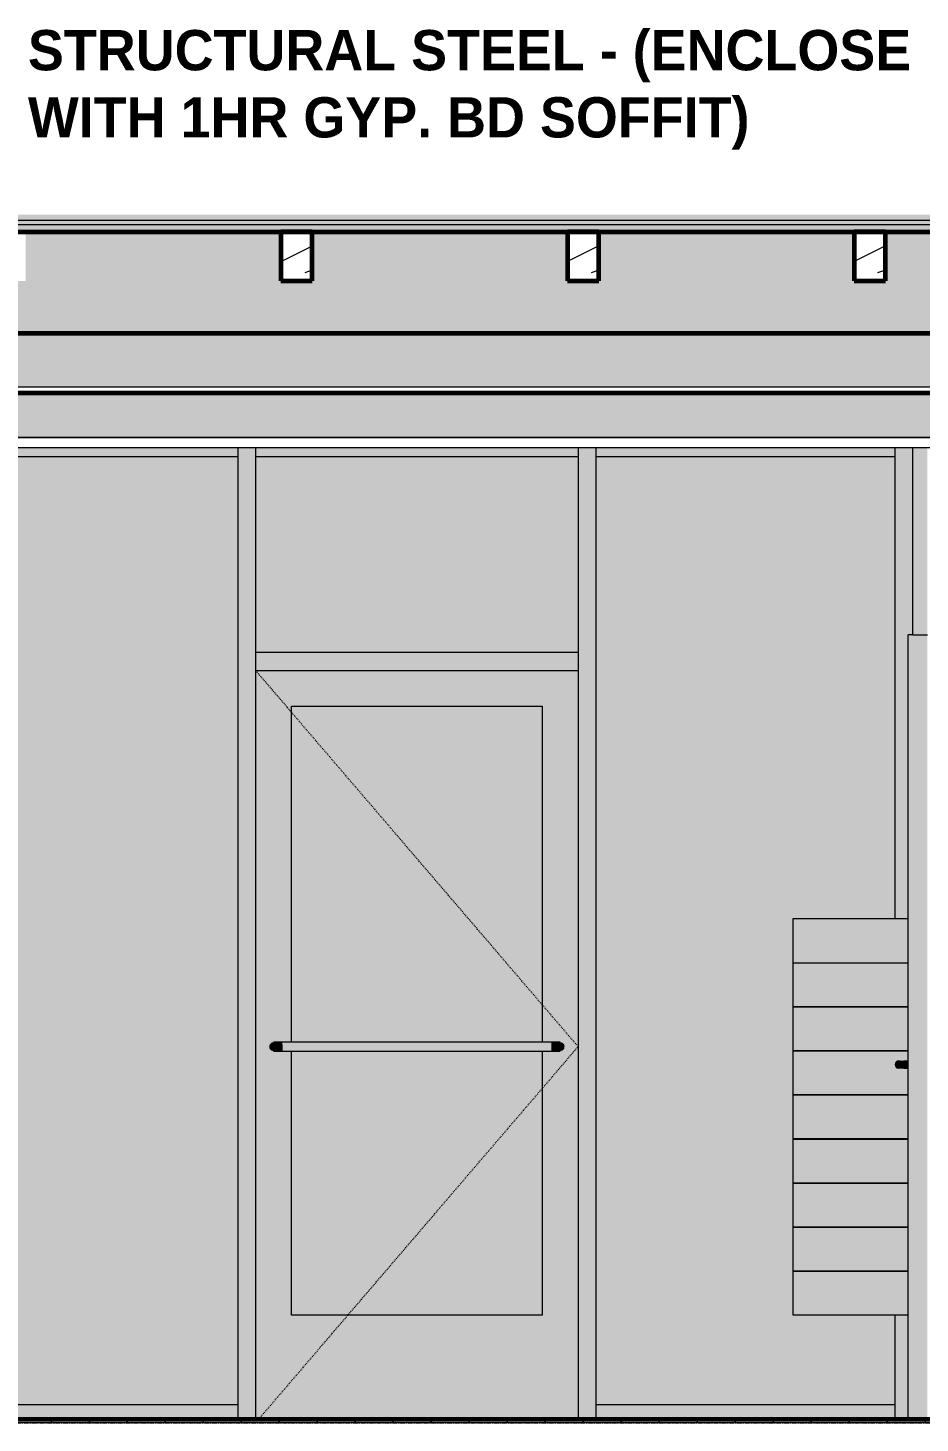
# Model space of a CAD drawing. Header units: inches. Extents: x -3510 to 2128, y -38 to 218.
# Drawn here: x -138.2 to -38.6, y 0 to 155.8 of the extents above; entities that cross this region are included whole.
import ezdxf

# ---------------------------------------------------------------- set-up
doc = ezdxf.new("R2010")
doc.units = ezdxf.units.IN
doc.header["$MEASUREMENT"] = 0
doc.linetypes.add('Dash 1_16_', pattern=[0.125, 0.0625, -0.0625])
doc.linetypes.add('Grid Line 1_2_', pattern=[0.875, 0.5, -0.125, 0.125, -0.125])
for name, color, linetype, lineweight in [('0-2', 7, 'Continuous', 18), ('0-4', 10, 'Continuous', 5), ('A-CLNG', 13, 'Continuous', 18), ('A-CLNG-3', 7, 'Continuous', 18), ('A-CLNG-5', 13, 'Continuous', 60), ('A-CLNG-PATT-2', 13, 'Continuous', 9), ('A-DOOR', 31, 'Continuous', 18), ('A-DOOR-1', 254, 'Continuous', 18), ('A-DOOR-4', 50, 'Continuous', 9), ('A-DOOR-6', 31, 'Dash 1_16_', 9), ('A-DOOR-7', 31, 'Continuous', 9), ('A-DOOR-FRAM', 31, 'Continuous', 9), ('A-DOOR-FRAM-4', 31, 'Continuous', 18), ('A-DOOR-GLAZ-1', 31, 'Continuous', 18), ('A-FLOR-1', 31, 'Continuous', 5), ('A-FLOR-2', 8, 'Continuous', 5), ('A-FLOR-3', 7, 'Continuous', 18), ('A-FLOR-4', 250, 'Continuous', 60), ('A-FLOR-LEVL-1', 51, 'Grid Line 1_2_', 9), ('A-FLOR-MCUT-1', 7, 'Continuous', 18), ('A-FLOR-PATT-2', 253, 'Continuous', 9), ('A-FLOR-PATT-3', 50, 'Continuous', 9), ('A-GENM', 5, 'Continuous', 9), ('A-GLAZ-CURT', 52, 'Continuous', 9), ('A-GLAZ-CWMG', 51, 'Continuous', 9), ('G-ANNO-TEXT', 231, 'Continuous', 9), ('I-WALL-2', 7, 'Continuous', 18), ('I-WALL-5', 8, 'Continuous', 5), ('S-BEAM', 12, 'Continuous', 9), ('S-BEAM-1', 250, 'Continuous', 60)]:
    doc.layers.add(name, color=color, linetype=linetype, lineweight=lineweight)
doc.styles.add('Century Gothic_B', font='GOTHICB.TTF', dxfattribs={"height": 4.5})
pattern_1 = [(0, (11124.459, 0), (7.68, 1.92), [0.634, -5.126, 0.634, -5.126, -30.72]), (0, (11124.459, 0), (7.68, 1.92), [-11.52, 0.634, -10.886, 0.634, -5.126, -13.44]), (0, (11124.459, 0), (7.68, 1.92), [-28.8, 0.634, -3.206, 0.634, -8.966]), (120, (11127.339, 0.96), (-5.502769, 5.691075), [0.634, -5.126, 0.634, -5.126, -30.72]), (120, (11127.339, 0.96), (-5.502769, 5.691075), [-11.52, 0.634, -10.886, 0.634, -5.126, -13.44]), (120, (11127.339, 0.96), (-5.502769, 5.691075), [-28.8, 0.634, -3.206, 0.634, -8.966]), (240, (11128.299, 4.8), (-2.177231, -7.611075), [0.634, -5.126, 0.634, -5.126, -30.72]), (240, (11128.299, 4.8), (-2.177231, -7.611075), [-11.52, 0.634, -10.886, 0.634, -5.126, -13.44]), (240, (11128.299, 4.8), (-2.177231, -7.611075), [-28.8, 0.634, -3.206, 0.634, -8.966])]
pattern_2 = [(216.87, (11127.658, 7.997), (23.9897714, 15.993643), [3.998, -35.986]), (206.565, (11132.456, 5.598), (-7.99708, -7.99662), [8.941, -8.941]), (198.435, (11132.456, 1.599), (-15.993845, -7.997098), [5.058, -20.23])]

# ---------------------------------------------------------------- blocks, each defined once
blk = doc.blocks.new('CTR - 1st Phase - Shell_rvt-3-INTERIOR ELEVATION - CORRIDOR _103_N_ AND LOBBY _106_ - NORTH WALL')
at = {"layer": 'A-FLOR-1'}
h = blk.add_hatch(color=256, dxfattribs=at)
h.paths.add_polyline_path([(11130.44, 110), (11534.65, 110), (11534.65, 115), (11130.44, 115)], flags=0)
h.paths.add_polyline_path([(11460.71, 121.63), (11534.65, 121.63), (11534.65, 133), (11523.5, 133), (11523.5, 127.5), (11520, 127.5), (11520, 133), (11491.5, 133), (11491.5, 127.5), (11488, 127.5), (11488, 133), (11459.5, 133), (11459.5, 127.5), (11456, 127.5), (11456, 133), (11427.5, 133), (11427.5, 127.5), (11424, 127.5), (11424, 133), (11395.5, 133), (11395.5, 127.5), (11392, 127.5), (11392, 133), (11363.5, 133), (11363.5, 127.5), (11360, 127.5), (11360, 133), (11331.5, 133), (11331.5, 127.5), (11328, 127.5), (11328, 133), (11299.5, 133), (11299.5, 127.5), (11296, 127.5), (11296, 133), (11267.5, 133), (11267.5, 127.5), (11264, 127.5), (11264, 133), (11235.5, 133), (11235.5, 127.5), (11232, 127.5), (11232, 133), (11203.5, 133), (11203.5, 127.5), (11200, 127.5), (11200, 133), (11171.5, 133), (11171.5, 127.5), (11168, 127.5), (11168, 133), (11139.5, 133), (11139.5, 127.5), (11136, 127.5), (11136, 133), (11130.44, 133), (11130.44, 121.63), (11458.4, 121.63)], flags=0)
at = {"layer": 'A-FLOR-2'}
blk.add_hatch(color=256, dxfattribs=at).paths.add_polyline_path([(11516.16, 133.75), (11534.65, 133.75), (11534.65, 134.25), (10351.58, 134.25), (10351.58, 133.75), (11506.92, 133.75)], flags=0)
at = {"layer": 'A-FLOR-PATT-2'}
h = blk.add_hatch(dxfattribs=at)
h.set_pattern_fill('FP_15', color=256, style=0, pattern_type=2)
h.set_pattern_definition(pattern_1)
h.paths.add_polyline_path([(11516.16, 134.25), (11534.65, 134.25), (11534.65, 134.91), (10351.58, 134.91), (10351.58, 134.25), (11506.92, 134.25)], flags=0)
h = blk.add_hatch(dxfattribs=at)
h.set_pattern_fill('FP_15', color=256, style=0, pattern_type=2)
h.set_pattern_definition(pattern_1)
h.paths.add_polyline_path([(11270.08, -0.04), (11534.65, -0.04), (11534.65, 0), (10351.58, 0), (10351.58, -0.04), (11268.92, -0.04)], flags=0)
at = {"layer": 'A-FLOR-PATT-3'}
h = blk.add_hatch(dxfattribs=at)
h.set_pattern_fill('FP_17', color=256, style=0, pattern_type=2)
h.set_pattern_definition([(0, (11124.459, 0), (0, 2.399), []), (315, (11124.459, 0), (2.3985062, 0), [3.393, -3.393]), (45, (11124.459, 0), (2.3985062, 0), [3.393, -3.393])])
h.paths.add_polyline_path([(10351.58, 133), (11534.65, 133), (11534.65, 133.75), (10351.58, 133.75)], flags=0)
h = blk.add_hatch(dxfattribs=at)
h.set_pattern_fill('FP_16', color=256, style=0, pattern_type=2)
h.set_pattern_definition([(135, (11124.459, 0), (-2.12132, -2.12132), [])])
h.paths.add_polyline_path([(11248.12, 0), (11534.65, 0), (11534.65, 0.37), (10351.58, 0.37), (10351.58, 0), (11245.81, 0)], flags=0)
at = {"layer": 'A-CLNG-3'}
for p, q in [((11130.44, 110), (11534.65, 110)), ((11534.65, 108.87), (11130.44, 108.87))]:
    blk.add_line(p, q, dxfattribs=at)
at = {"layer": 'A-FLOR-3'}
blk.add_line((11534.65, 110), (11130.44, 110), dxfattribs=at)
at = {"layer": 'A-FLOR-4'}
for p, q in [((10351.58, 133), (11534.65, 133)), ((11534.65, 0.37), (10351.58, 0.37))]:
    blk.add_line(p, q, dxfattribs=at)
at = {"layer": 'A-FLOR-MCUT-1'}
for p, q in [((11534.65, 134.25), (10351.58, 134.25)), ((11534.65, 133.75), (10351.58, 133.75)), ((11534.65, 0), (10351.58, 0))]:
    blk.add_line(p, q, dxfattribs=at)
blk = doc.blocks.new('HOLLOW METAL - STAIR DOOR 3-0 x 7-0-2638728-INTERIOR ELEVATION - CORRIDOR _103_N_ AND LOBBY _106_ - NORTH WALL')
at = {"layer": 'A-DOOR-1'}
for points in [[(11428.98, 39.61), (11429.08, 39.62), (11429.17, 39.66), (11429.26, 39.72), (11429.32, 39.8), (11429.36, 39.9), (11429.37, 40.02), (11429.35, 40.13), (11429.32, 40.2), (11429.26, 40.28), (11429.11, 40.37), (11429.05, 40.38), (11428.91, 40.38), (11428.88, 40.38), (11428.78, 40.34), (11428.68, 40.25), (11428.64, 40.2), (11428.59, 40.02), (11428.58, 40), (11428.6, 39.9), (11428.68, 39.75), (11428.76, 39.67), (11428.78, 39.66), (11428.88, 39.62)], [(11429.42, 40), (11429.57, 40), (11429.57, 40.39), (11429.32, 40.37), (11429.22, 40.37), (11429.11, 40.37), (11429.17, 40.34), (11429.26, 40.28), (11429.35, 40.13), (11429.35, 40.15), (11429.37, 40), (11429.4, 40)], [(11429.57, 40), (11430.06, 40), (11430.06, 40.39), (11429.57, 40.37), (11429.57, 40.02)], [(11430.06, 39.61), (11430.06, 40), (11429.57, 40), (11429.57, 39.61)]]:
    blk.add_hatch(color=256, dxfattribs=at).paths.add_polyline_path(points, flags=0)
h = blk.add_hatch(color=256, dxfattribs=at)
h.paths.add_polyline_path([(11429.35, 39.8), (11429.35, 39.8), (11429.35, 39.83)], flags=0)
h.paths.add_polyline_path([(11429.57, 39.61), (11429.57, 40), (11429.37, 40), (11429.34, 39.85), (11429.32, 39.8), (11429.26, 39.72), (11429.11, 39.63), (11429.12, 39.62), (11429.55, 39.61)], flags=0)
at = {"layer": 'A-DOOR-4'}
for p, q in [((11430.06, 40.39), (11429.57, 40.39)), ((11429.57, 39.61), (11430.06, 39.61))]:
    blk.add_line(p, q, dxfattribs=at)
at = {"layer": 'A-DOOR-4', "flags": 128}
for points in [[(11429.02, 40.39), (11429.02, 40.39), (11429.03, 40.39), (11429.04, 40.39), (11429.06, 40.39), (11429.07, 40.39), (11429.08, 40.39), (11429.09, 40.39), (11429.11, 40.39), (11429.12, 40.39), (11429.14, 40.39), (11429.16, 40.39), (11429.17, 40.39), (11429.19, 40.39), (11429.21, 40.39), (11429.23, 40.39), (11429.25, 40.39), (11429.27, 40.39), (11429.29, 40.39), (11429.31, 40.39), (11429.33, 40.39), (11429.35, 40.39), (11429.38, 40.39), (11429.4, 40.39), (11429.42, 40.39), (11429.44, 40.39), (11429.47, 40.39), (11429.49, 40.39), (11429.51, 40.39), (11429.54, 40.39), (11429.56, 40.39), (11429.57, 40.39)], [(11429.57, 39.61), (11429.54, 39.61), (11429.52, 39.61), (11429.5, 39.61), (11429.47, 39.61), (11429.45, 39.61), (11429.43, 39.61), (11429.41, 39.61), (11429.38, 39.61), (11429.36, 39.61), (11429.34, 39.61), (11429.32, 39.61), (11429.3, 39.61), (11429.27, 39.61), (11429.25, 39.61), (11429.23, 39.61), (11429.22, 39.61), (11429.2, 39.61), (11429.18, 39.61), (11429.16, 39.61), (11429.14, 39.61), (11429.13, 39.61), (11429.11, 39.61), (11429.1, 39.61), (11429.08, 39.61), (11429.07, 39.61), (11429.06, 39.61), (11429.05, 39.61), (11429.04, 39.61), (11429.03, 39.61), (11429.02, 39.61)]]:
    blk.add_lwpolyline(points, dxfattribs=at)
at = {"layer": 'A-DOOR-4'}
for start, end in [(0, 180), (180, 360)]:
    blk.add_arc((11428.98, 40), 0.394, start, end, dxfattribs=at)
blk = doc.blocks.new('CTR - 1st Phase -Stairs _ Elevators_rvt-3-INTERIOR ELEVATION - CORRIDOR _103_N_ AND LOBBY _106_ - NORTH WALL')
at = {"layer": 'I-WALL-5'}
for points in [[(11430.56, 88), (11432.19, 88), (11432.19, 108.87), (11430.56, 108.87), (11430.56, 96)], [(11432.19, 0.38), (11432.19, 88), (11430.06, 88), (11430.06, 0.38)]]:
    blk.add_hatch(color=256, dxfattribs=at).paths.add_polyline_path(points, flags=0)
at = {"layer": 'I-WALL-2'}
for p, q in [((11430.56, 88), (11430.56, 108.87)), ((11430.06, 0.38), (11430.06, 88)), ((11430.56, 88), (11430.06, 88)), ((11430.56, 88), (11432.19, 88))]:
    blk.add_line(p, q, dxfattribs=at)
at = {"layer": '0-2'}
blk.add_blockref('HOLLOW METAL - STAIR DOOR 3-0 x 7-0-2638728-INTERIOR ELEVATION - CORRIDOR _103_N_ AND LOBBY _106_ - NORTH WALL', (0, 0), dxfattribs=at)
blk = doc.blocks.new('LVL-Laminated Veneer Lumber - 4X6 S_ PINE - NO_ 1-1619286-INTERIOR ELEVATION - CORRIDOR _103_N_ AND LOBBY _106_ - NORTH WALL')
at = {"layer": 'S-BEAM'}
h = blk.add_hatch(dxfattribs=at)
h.set_pattern_fill('FP_23', color=256, style=0, pattern_type=2)
h.set_pattern_definition(pattern_2)
h.paths.add_polyline_path([(11427.5, 127.5), (11427.5, 133), (11424, 133), (11424, 127.5)], flags=0)
at = {"layer": 'S-BEAM-1'}
for p, q in [((11427.5, 133), (11424, 133)), ((11424, 133), (11424, 127.5)), ((11427.5, 127.5), (11427.5, 133)), ((11424, 127.5), (11427.5, 127.5))]:
    blk.add_line(p, q, dxfattribs=at)
blk = doc.blocks.new('LVL-Laminated Veneer Lumber - 4X6 S_ PINE - NO_ 1-V41-INTERIOR ELEVATION - CORRIDOR _103_N_ AND LOBBY _106_ - NORTH WALL')
at = {"layer": 'S-BEAM'}
h = blk.add_hatch(dxfattribs=at)
h.set_pattern_fill('FP_23', color=256, style=0, pattern_type=2)
h.set_pattern_definition(pattern_2)
h.paths.add_polyline_path([(11395.5, 127.5), (11395.5, 133), (11392, 133), (11392, 127.5)], flags=0)
at = {"layer": 'S-BEAM-1'}
for p, q in [((11395.5, 133), (11392, 133)), ((11392, 133), (11392, 127.5)), ((11395.5, 127.5), (11395.5, 133)), ((11392, 127.5), (11395.5, 127.5))]:
    blk.add_line(p, q, dxfattribs=at)
blk = doc.blocks.new('LVL-Laminated Veneer Lumber - 4X6 S_ PINE - NO_ 1-V42-INTERIOR ELEVATION - CORRIDOR _103_N_ AND LOBBY _106_ - NORTH WALL')
at = {"layer": 'S-BEAM'}
h = blk.add_hatch(dxfattribs=at)
h.set_pattern_fill('FP_23', color=256, style=0, pattern_type=2)
h.set_pattern_definition(pattern_2)
h.paths.add_polyline_path([(11363.5, 127.5), (11363.5, 133), (11360, 133), (11360, 127.5)], flags=0)
at = {"layer": 'S-BEAM-1'}
for p, q in [((11363.5, 133), (11360, 133)), ((11360, 133), (11360, 127.5)), ((11363.5, 127.5), (11363.5, 133)), ((11360, 127.5), (11363.5, 127.5))]:
    blk.add_line(p, q, dxfattribs=at)
blk = doc.blocks.new('CTR - 1st Phase - Structure_rvt-3-INTERIOR ELEVATION - CORRIDOR _103_N_ AND LOBBY _106_ - NORTH WALL')
at = {"layer": '0-2'}
for name in ['LVL-Laminated Veneer Lumber - 4X6 S_ PINE - NO_ 1-V42-INTERIOR ELEVATION - CORRIDOR _103_N_ AND LOBBY _106_ - NORTH WALL', 'LVL-Laminated Veneer Lumber - 4X6 S_ PINE - NO_ 1-V41-INTERIOR ELEVATION - CORRIDOR _103_N_ AND LOBBY _106_ - NORTH WALL', 'LVL-Laminated Veneer Lumber - 4X6 S_ PINE - NO_ 1-1619286-INTERIOR ELEVATION - CORRIDOR _103_N_ AND LOBBY _106_ - NORTH WALL']:
    blk.add_blockref(name, (0, 0), dxfattribs=at)
blk = doc.blocks.new('Family1 - MailBox-2142329-INTERIOR ELEVATION - CORRIDOR _103_N_ AND LOBBY _106_ - NORTH WALL')
at = {"layer": 'A-GENM'}
blk.add_hatch(color=256, dxfattribs=at).paths.add_polyline_path([(11423.74, 12), (11430.06, 12), (11430.06, 16.92), (11417.21, 16.92), (11417.21, 12)], flags=0)
for p, q in [((11417.21, 16.92), (11430.06, 16.92)), ((11417.21, 12), (11417.21, 16.92)), ((11430.06, 12), (11417.21, 12))]:
    blk.add_line(p, q, dxfattribs=at)
blk = doc.blocks.new('Family1 - MailBox-V38-INTERIOR ELEVATION - CORRIDOR _103_N_ AND LOBBY _106_ - NORTH WALL')
at = {"layer": 'A-GENM'}
blk.add_hatch(color=256, dxfattribs=at).paths.add_polyline_path([(11430.06, 51.37), (11430.06, 56.29), (11417.21, 56.29), (11417.21, 51.37), (11428.56, 51.37)], flags=0)
for p, q in [((11417.21, 56.29), (11430.06, 56.29)), ((11417.21, 51.37), (11417.21, 56.29))]:
    blk.add_line(p, q, dxfattribs=at)
blk = doc.blocks.new('Rectangular Mullion - 2_ x 4_ - EXTERIOR-2336776-INTERIOR ELEVATION - CORRIDOR _103_N_ AND LOBBY _106_ - NORTH WALL')
at = {"layer": 'A-GLAZ-CWMG'}
blk.add_hatch(color=256, dxfattribs=at).paths.add_polyline_path([(11428.56, 107.88), (11428.56, 108.87), (11395.19, 108.87), (11395.19, 107.88), (11423.74, 107.88)], flags=0)
for p, q in [((11395.19, 107.88), (11395.19, 108.87)), ((11395.19, 107.88), (11428.56, 107.88)), ((11428.56, 108.87), (11428.56, 107.88))]:
    blk.add_line(p, q, dxfattribs=at)
blk = doc.blocks.new('Rectangular Mullion - 2_ x 4_ - EXTERIOR-2336969-INTERIOR ELEVATION - CORRIDOR _103_N_ AND LOBBY _106_ - NORTH WALL')
at = {"layer": 'A-GLAZ-CWMG'}
h = blk.add_hatch(color=256, dxfattribs=at)
h.paths.add_polyline_path([(11430.06, 0.38), (11430.06, 12), (11428.56, 12), (11428.56, 0.38)], flags=0)
h.paths.add_polyline_path([(11428.56, 56.29), (11430.06, 56.29), (11430.06, 85), (11428.56, 85), (11428.56, 67.43)], flags=0)
for p, q in [((11428.56, 85), (11428.56, 56.29)), ((11428.56, 12), (11428.56, 0.38))]:
    blk.add_line(p, q, dxfattribs=at)
blk = doc.blocks.new('System Panel - Glazed-2336971-INTERIOR ELEVATION - CORRIDOR _103_N_ AND LOBBY _106_ - NORTH WALL')
at = {"layer": 'A-GLAZ-CURT'}
blk.add_hatch(color=256, dxfattribs=at).paths.add_polyline_path([(11417.21, 2), (11428.56, 2), (11428.56, 12), (11417.21, 12), (11417.21, 56.29), (11428.56, 56.29), (11428.56, 107.88), (11395.19, 107.88), (11395.19, 2)], flags=0)
blk = doc.blocks.new('Rectangular Mullion - 2_ x 4_ - EXTERIOR-2336677-INTERIOR ELEVATION - CORRIDOR _103_N_ AND LOBBY _106_ - NORTH WALL')
at = {"layer": 'A-GLAZ-CWMG'}
blk.add_hatch(color=256, dxfattribs=at).paths.add_polyline_path([(11357.19, 107.88), (11393.19, 107.88), (11393.19, 108.87), (11357.19, 108.87)], flags=0)
for p, q in [((11357.19, 107.88), (11357.19, 108.87)), ((11357.19, 107.88), (11393.19, 107.88)), ((11393.19, 108.87), (11393.19, 107.88))]:
    blk.add_line(p, q, dxfattribs=at)
blk = doc.blocks.new('Rectangular Mullion - 2_ x 4_ - EXTERIOR-2336777-INTERIOR ELEVATION - CORRIDOR _103_N_ AND LOBBY _106_ - NORTH WALL')
at = {"layer": 'A-GLAZ-CWMG'}
blk.add_hatch(color=256, dxfattribs=at).paths.add_polyline_path([(11428.56, 0.38), (11428.56, 2), (11395.19, 2), (11395.19, 0.38), (11423.74, 0.38)], flags=0)
for p, q in [((11395.19, 0.38), (11395.19, 2)), ((11428.56, 2), (11395.19, 2)), ((11428.56, 2), (11428.56, 0.38))]:
    blk.add_line(p, q, dxfattribs=at)
blk = doc.blocks.new('Rectangular Mullion - 2_ x 4_ - EXTERIOR-2336964-INTERIOR ELEVATION - CORRIDOR _103_N_ AND LOBBY _106_ - NORTH WALL')
at = {"layer": 'A-GLAZ-CWMG'}
blk.add_hatch(color=256, dxfattribs=at).paths.add_polyline_path([(11395.19, 0.38), (11395.19, 85), (11393.19, 85), (11393.19, 0.38)], flags=0)
for p, q in [((11393.19, 85), (11393.19, 0.38)), ((11395.19, 0.38), (11395.19, 85))]:
    blk.add_line(p, q, dxfattribs=at)
blk = doc.blocks.new('STOREFRONT DOOR - ALUM_ STILE W_ GLASS INSET-2336972-INTERIOR ELEVATION - CORRIDOR _103_N_ AND LOBBY _106_ - NORTH WALL')
at = {"layer": 'A-DOOR'}
for points in [[(11359.04, 42), (11360.19, 42), (11360.18, 42.5), (11360.12, 42.48), (11359, 42.46), (11358.94, 42.43), (11358.8, 42.3), (11358.73, 42.19), (11358.7, 42.13), (11358.7, 42), (11359.03, 42)], [(11360.19, 42), (11390.19, 42), (11390.19, 42.5), (11360.19, 42.48), (11360.19, 42.13)], [(11391.6, 42), (11391.69, 42), (11391.65, 42.19), (11391.59, 42.29), (11391.49, 42.4), (11391.39, 42.45), (11391.26, 42.49), (11391.12, 42.49), (11391.02, 42.49), (11390.48, 42.49), (11390.19, 42.48), (11390.19, 42), (11391.54, 42)], [(11360.19, 41.5), (11360.19, 42), (11358.69, 42), (11358.73, 41.81), (11358.77, 41.73), (11358.86, 41.62), (11358.99, 41.54), (11359.14, 41.51), (11359.26, 41.51), (11359.37, 41.5), (11360.12, 41.52)], [(11368.28, 41.5), (11390.19, 41.52), (11390.19, 42), (11360.19, 42), (11360.19, 41.5), (11363.66, 41.5)], [(11391.19, 41.5), (11391.39, 41.55), (11391.49, 41.6), (11391.59, 41.71), (11391.65, 41.81), (11391.67, 41.87), (11391.67, 42), (11390.19, 42), (11390.19, 41.5), (11390.3, 41.52), (11391.17, 41.5)]]:
    blk.add_hatch(color=256, dxfattribs=at).paths.add_polyline_path(points, flags=0)
at = {"layer": 'A-DOOR-FRAM-4'}
h = blk.add_hatch(color=256, dxfattribs=at)
h.paths.add_polyline_path([(11357.19, 0.38), (11393.19, 0.38), (11393.19, 84), (11357.19, 84), (11357.19, 2)], flags=0)
h.paths.add_polyline_path([(11361.19, 12), (11361.19, 41.5), (11359.84, 41.52), (11359.54, 41.51), (11359.34, 41.51), (11359.25, 41.51), (11359.14, 41.51), (11358.98, 41.55), (11358.92, 41.58), (11358.82, 41.66), (11358.73, 41.82), (11358.7, 41.87), (11358.69, 42), (11358.73, 42.19), (11358.8, 42.3), (11358.86, 42.38), (11359, 42.46), (11359.14, 42.49), (11359.26, 42.49), (11359.37, 42.5), (11360.12, 42.48), (11360.19, 42.5), (11361.19, 42.5), (11361.19, 80), (11389.19, 80), (11389.19, 42.5), (11391.32, 42.48), (11391.46, 42.41), (11391.59, 42.29), (11391.65, 42.19), (11391.67, 42.13), (11391.69, 42), (11391.65, 41.81), (11391.59, 41.71), (11391.54, 41.65), (11391.39, 41.55), (11391.26, 41.51), (11391.11, 41.51), (11391.02, 41.51), (11390.48, 41.51), (11390.19, 41.5), (11389.19, 41.5), (11389.19, 12), (11368.28, 12)], flags=0)
at = {"layer": 'A-DOOR-GLAZ-1'}
h = blk.add_hatch(color=256, dxfattribs=at)
h.paths.add_polyline_path([(11368.28, 12), (11389.19, 12), (11389.19, 41.5), (11361.19, 41.5), (11361.19, 12)], flags=0)
h.paths.add_polyline_path([(11386.76, 42.5), (11389.19, 42.5), (11389.19, 80), (11361.19, 80), (11361.19, 42.5), (11368.28, 42.5)], flags=0)
at = {"layer": 'A-DOOR-6'}
for p, q in [((11393.19, 42), (11357.19, 84)), ((11357.51, 0.38), (11393.19, 42))]:
    blk.add_line(p, q, dxfattribs=at)
at = {"layer": 'A-DOOR-7'}
for p, q in [((11390.19, 42.5), (11360.19, 42.5)), ((11360.19, 41.5), (11390.19, 41.5))]:
    blk.add_line(p, q, dxfattribs=at)
at = {"layer": 'A-DOOR-7', "flags": 128}
for points in [[(11360.19, 42.5), (11360.15, 42.5), (11360.11, 42.5), (11360.07, 42.5), (11360.03, 42.5), (11359.99, 42.5), (11359.95, 42.5), (11359.91, 42.5), (11359.87, 42.5), (11359.84, 42.5), (11359.8, 42.5), (11359.76, 42.5), (11359.73, 42.5), (11359.69, 42.5), (11359.66, 42.5), (11359.62, 42.5), (11359.59, 42.5), (11359.56, 42.5), (11359.53, 42.5), (11359.5, 42.5), (11359.47, 42.5), (11359.44, 42.5), (11359.42, 42.5), (11359.39, 42.5), (11359.37, 42.5), (11359.35, 42.5), (11359.33, 42.5), (11359.31, 42.5), (11359.29, 42.5), (11359.27, 42.5), (11359.26, 42.5), (11359.24, 42.5), (11359.23, 42.5), (11359.22, 42.5), (11359.21, 42.5), (11359.2, 42.5), (11359.2, 42.5), (11359.19, 42.5), (11359.19, 42.5), (11359.19, 42.5), (11359.19, 42.5)], [(11391.19, 42.5), (11391.19, 42.5), (11391.18, 42.5), (11391.18, 42.5), (11391.18, 42.5), (11391.17, 42.5), (11391.16, 42.5), (11391.15, 42.5), (11391.14, 42.5), (11391.12, 42.5), (11391.11, 42.5), (11391.09, 42.5), (11391.07, 42.5), (11391.06, 42.5), (11391.04, 42.5), (11391.01, 42.5), (11390.99, 42.5), (11390.97, 42.5), (11390.94, 42.5), (11390.91, 42.5), (11390.88, 42.5), (11390.86, 42.5), (11390.82, 42.5), (11390.79, 42.5), (11390.76, 42.5), (11390.73, 42.5), (11390.69, 42.5), (11390.66, 42.5), (11390.62, 42.5), (11390.59, 42.5), (11390.55, 42.5), (11390.51, 42.5), (11390.47, 42.5), (11390.44, 42.5), (11390.4, 42.5), (11390.36, 42.5), (11390.32, 42.5), (11390.28, 42.5), (11390.24, 42.5), (11390.2, 42.5), (11390.19, 42.5)], [(11359.19, 41.5), (11359.19, 41.5), (11359.19, 41.5), (11359.2, 41.5), (11359.2, 41.5), (11359.21, 41.5), (11359.22, 41.5), (11359.23, 41.5), (11359.24, 41.5), (11359.25, 41.5), (11359.27, 41.5), (11359.28, 41.5), (11359.3, 41.5), (11359.32, 41.5), (11359.34, 41.5), (11359.36, 41.5), (11359.39, 41.5), (11359.41, 41.5), (11359.44, 41.5), (11359.46, 41.5), (11359.49, 41.5), (11359.52, 41.5), (11359.55, 41.5), (11359.58, 41.5), (11359.61, 41.5), (11359.65, 41.5), (11359.68, 41.5), (11359.72, 41.5), (11359.75, 41.5), (11359.79, 41.5), (11359.83, 41.5), (11359.86, 41.5), (11359.9, 41.5), (11359.94, 41.5), (11359.98, 41.5), (11360.02, 41.5), (11360.06, 41.5), (11360.1, 41.5), (11360.14, 41.5), (11360.18, 41.5), (11360.19, 41.5)], [(11390.19, 41.5), (11390.23, 41.5), (11390.27, 41.5), (11390.31, 41.5), (11390.35, 41.5), (11390.39, 41.5), (11390.43, 41.5), (11390.46, 41.5), (11390.5, 41.5), (11390.54, 41.5), (11390.58, 41.5), (11390.61, 41.5), (11390.65, 41.5), (11390.68, 41.5), (11390.72, 41.5), (11390.75, 41.5), (11390.79, 41.5), (11390.82, 41.5), (11390.85, 41.5), (11390.88, 41.5), (11390.91, 41.5), (11390.93, 41.5), (11390.96, 41.5), (11390.98, 41.5), (11391.01, 41.5), (11391.03, 41.5), (11391.05, 41.5), (11391.07, 41.5), (11391.09, 41.5), (11391.1, 41.5), (11391.12, 41.5), (11391.13, 41.5), (11391.15, 41.5), (11391.16, 41.5), (11391.17, 41.5), (11391.17, 41.5), (11391.18, 41.5), (11391.18, 41.5), (11391.19, 41.5), (11391.19, 41.5), (11391.19, 41.5)]]:
    blk.add_lwpolyline(points, dxfattribs=at)
at = {"layer": 'A-DOOR-FRAM'}
for p, q in [((11361.19, 42.5), (11361.19, 80)), ((11361.19, 80), (11389.19, 80)), ((11389.19, 80), (11389.19, 42.5)), ((11361.19, 12), (11361.19, 41.5)), ((11389.19, 41.5), (11389.19, 12)), ((11389.19, 12), (11361.19, 12))]:
    blk.add_line(p, q, dxfattribs=at)
blk = doc.blocks.new('System Panel - Glazed-2336973-INTERIOR ELEVATION - CORRIDOR _103_N_ AND LOBBY _106_ - NORTH WALL')
at = {"layer": 'A-GLAZ-CURT'}
blk.add_hatch(color=256, dxfattribs=at).paths.add_polyline_path([(11319.19, 2), (11355.19, 2), (11355.19, 107.88), (11319.19, 107.88), (11319.19, 14.85), (11321.25, 14.85), (11321.21, 14.6), (11321.14, 14.44), (11321.05, 14.32), (11320.85, 14.17), (11320.82, 14.15), (11320.68, 14.11), (11320.38, 14.08), (11319.19, 14.08), (11319.19, 2.07)], flags=0)
blk = doc.blocks.new('Rectangular Mullion - 2_ x 4_ - EXTERIOR-2336679-INTERIOR ELEVATION - CORRIDOR _103_N_ AND LOBBY _106_ - NORTH WALL')
at = {"layer": 'A-GLAZ-CWMG'}
blk.add_hatch(color=256, dxfattribs=at).paths.add_polyline_path([(11349.79, 0.38), (11355.19, 0.38), (11355.19, 2), (11319.19, 2), (11319.19, 0.38), (11331.31, 0.38)], flags=0)
for p, q in [((11319.19, 0.38), (11319.19, 2)), ((11355.19, 2), (11319.19, 2)), ((11355.19, 2), (11355.19, 0.38))]:
    blk.add_line(p, q, dxfattribs=at)
blk = doc.blocks.new('System Panel - Glazed-2336974-INTERIOR ELEVATION - CORRIDOR _103_N_ AND LOBBY _106_ - NORTH WALL')
at = {"layer": 'A-GLAZ-CURT'}
blk.add_hatch(color=256, dxfattribs=at).paths.add_polyline_path([(11357.19, 86), (11393.19, 86), (11393.19, 107.88), (11357.19, 107.88), (11357.19, 101.17)], flags=0)
blk = doc.blocks.new('Rectangular Mullion - 2_ x 4_ - EXTERIOR-2336975-INTERIOR ELEVATION - CORRIDOR _103_N_ AND LOBBY _106_ - NORTH WALL')
at = {"layer": 'A-GLAZ-CWMG'}
blk.add_hatch(color=256, dxfattribs=at).paths.add_polyline_path([(11428.56, 85), (11430.06, 85), (11430.06, 88), (11430.56, 88), (11430.56, 108.87), (11428.56, 108.87), (11428.56, 88)], flags=0)
blk.add_line((11428.56, 108.87), (11428.56, 85), dxfattribs=at)
blk = doc.blocks.new('Rectangular Mullion - 2_ x 4_ - EXTERIOR-2336872-INTERIOR ELEVATION - CORRIDOR _103_N_ AND LOBBY _106_ - NORTH WALL')
at = {"layer": 'A-GLAZ-CWMG'}
blk.add_hatch(color=256, dxfattribs=at).paths.add_polyline_path([(11386.76, 84), (11393.19, 84), (11393.19, 86), (11357.19, 86), (11357.19, 84), (11361.19, 84)], flags=0)
for p, q in [((11357.19, 84), (11357.19, 86)), ((11393.19, 86), (11357.19, 86)), ((11393.19, 86), (11393.19, 84)), ((11357.19, 84), (11393.19, 84))]:
    blk.add_line(p, q, dxfattribs=at)
blk = doc.blocks.new('Rectangular Mullion - 2_ x 4_ - EXTERIOR-2336967-INTERIOR ELEVATION - CORRIDOR _103_N_ AND LOBBY _106_ - NORTH WALL')
at = {"layer": 'A-GLAZ-CWMG'}
blk.add_hatch(color=256, dxfattribs=at).paths.add_polyline_path([(11355.19, 85), (11357.19, 85), (11357.19, 108.87), (11355.19, 108.87), (11355.19, 86)], flags=0)
for p, q in [((11355.19, 108.87), (11355.19, 85)), ((11357.19, 85), (11357.19, 108.87))]:
    blk.add_line(p, q, dxfattribs=at)

msp = doc.modelspace()

# ---------------------------------------------------------------- hatches: boundary and pattern name
at = {"layer": 'A-CLNG-PATT-2'}
h = msp.add_hatch(dxfattribs=at)
h.set_pattern_fill('FP_21', color=256, style=0, pattern_type=2)
h.set_pattern_definition([(161.57, (-345.2936, 0.24), (-1.92045124, 0.00015035), [0, -13.661, 1.517, 0]), (18.43, (-345.7736, 0.24), (-1.92045124, -0.00015035), [0, -13.661, 1.517, 0]), (108.43, (-345.2936, 0.24), (0.9599691, -4.80073665), [4.553, -10.625]), (71.57, (-345.7736, 0.24), (0.9599691, 4.80073665), [4.553, -10.625])])
h.paths.add_polyline_path([(46.17, 115.62), (64.66, 115.62), (64.66, 121.62), (-339.55, 121.62), (-339.55, 115.62), (36.42, 115.62)], flags=0)
h.paths.add_polyline_path([(33.26, 118.66), (32.91, 118.7), (32.58, 118.84), (32.31, 119.05), (32.09, 119.33), (31.96, 119.65), (31.91, 120), (31.96, 120.35), (32.09, 120.67), (32.31, 120.95), (32.58, 121.16), (32.91, 121.3), (33.26, 121.34), (33.6, 121.3), (33.93, 121.16), (34.21, 120.95), (34.42, 120.67), (34.55, 120.35), (34.6, 120), (34.55, 119.65), (34.42, 119.33), (34.21, 119.05), (33.93, 118.84), (33.6, 118.7), (33.46, 118.68)], flags=0)

# ---------------------------------------------------------------- linework, layer by layer
at = {"layer": 'A-CLNG'}
msp.add_line((64.66, 115.62), (-339.55, 115.62), dxfattribs=at)
at = {"layer": 'A-CLNG-5'}
for p, q in [((64.66, 121.62), (-339.55, 121.62)), ((-339.55, 115), (64.66, 115))]:
    msp.add_line(p, q, dxfattribs=at)
at = {"layer": 'A-FLOR-LEVL-1'}
msp.add_line((-1166.78, 0), (113, 0), dxfattribs=at)

# ---------------------------------------------------------------- block references
at = {"layer": '0-4'}
for name in ['CTR - 1st Phase - Shell_rvt-3-INTERIOR ELEVATION - CORRIDOR _103_N_ AND LOBBY _106_ - NORTH WALL', 'CTR - 1st Phase - Structure_rvt-3-INTERIOR ELEVATION - CORRIDOR _103_N_ AND LOBBY _106_ - NORTH WALL', 'CTR - 1st Phase -Stairs _ Elevators_rvt-3-INTERIOR ELEVATION - CORRIDOR _103_N_ AND LOBBY _106_ - NORTH WALL']:
    msp.add_blockref(name, (-11469.99, 0), dxfattribs=at)
at = {"layer": 'A-DOOR'}
msp.add_blockref('STOREFRONT DOOR - ALUM_ STILE W_ GLASS INSET-2336972-INTERIOR ELEVATION - CORRIDOR _103_N_ AND LOBBY _106_ - NORTH WALL', (-11469.99, 0), dxfattribs=at)
at = {"layer": 'A-GENM'}
for name, p in [('Family1 - MailBox-V38-INTERIOR ELEVATION - CORRIDOR _103_N_ AND LOBBY _106_ - NORTH WALL', (-11469.99, 0)), ('Family1 - MailBox-2142329-INTERIOR ELEVATION - CORRIDOR _103_N_ AND LOBBY _106_ - NORTH WALL', (-11469.99, 34.45)), ('Family1 - MailBox-2142329-INTERIOR ELEVATION - CORRIDOR _103_N_ AND LOBBY _106_ - NORTH WALL', (-11469.99, 29.53)), ('Family1 - MailBox-2142329-INTERIOR ELEVATION - CORRIDOR _103_N_ AND LOBBY _106_ - NORTH WALL', (-11469.99, 24.61)), ('Family1 - MailBox-2142329-INTERIOR ELEVATION - CORRIDOR _103_N_ AND LOBBY _106_ - NORTH WALL', (-11469.99, 19.69)), ('Family1 - MailBox-2142329-INTERIOR ELEVATION - CORRIDOR _103_N_ AND LOBBY _106_ - NORTH WALL', (-11469.99, 14.76)), ('Family1 - MailBox-2142329-INTERIOR ELEVATION - CORRIDOR _103_N_ AND LOBBY _106_ - NORTH WALL', (-11469.99, 9.84)), ('Family1 - MailBox-2142329-INTERIOR ELEVATION - CORRIDOR _103_N_ AND LOBBY _106_ - NORTH WALL', (-11469.99, 4.92)), ('Family1 - MailBox-2142329-INTERIOR ELEVATION - CORRIDOR _103_N_ AND LOBBY _106_ - NORTH WALL', (-11469.99, 0))]:
    msp.add_blockref(name, p, dxfattribs=at)
at = {"layer": 'A-GLAZ-CURT'}
for name in ['System Panel - Glazed-2336973-INTERIOR ELEVATION - CORRIDOR _103_N_ AND LOBBY _106_ - NORTH WALL', 'System Panel - Glazed-2336974-INTERIOR ELEVATION - CORRIDOR _103_N_ AND LOBBY _106_ - NORTH WALL', 'System Panel - Glazed-2336971-INTERIOR ELEVATION - CORRIDOR _103_N_ AND LOBBY _106_ - NORTH WALL']:
    msp.add_blockref(name, (-11469.99, 0), dxfattribs=at)
at = {"layer": 'A-GLAZ-CWMG'}
for name, p in [('Rectangular Mullion - 2_ x 4_ - EXTERIOR-2336677-INTERIOR ELEVATION - CORRIDOR _103_N_ AND LOBBY _106_ - NORTH WALL', (-11507.99, 0)), ('Rectangular Mullion - 2_ x 4_ - EXTERIOR-2336967-INTERIOR ELEVATION - CORRIDOR _103_N_ AND LOBBY _106_ - NORTH WALL', (-11469.99, 0)), ('Rectangular Mullion - 2_ x 4_ - EXTERIOR-2336677-INTERIOR ELEVATION - CORRIDOR _103_N_ AND LOBBY _106_ - NORTH WALL', (-11469.99, 0)), ('Rectangular Mullion - 2_ x 4_ - EXTERIOR-2336967-INTERIOR ELEVATION - CORRIDOR _103_N_ AND LOBBY _106_ - NORTH WALL', (-11431.99, 0)), ('Rectangular Mullion - 2_ x 4_ - EXTERIOR-2336776-INTERIOR ELEVATION - CORRIDOR _103_N_ AND LOBBY _106_ - NORTH WALL', (-11469.99, 0)), ('Rectangular Mullion - 2_ x 4_ - EXTERIOR-2336975-INTERIOR ELEVATION - CORRIDOR _103_N_ AND LOBBY _106_ - NORTH WALL', (-11469.99, 0)), ('Rectangular Mullion - 2_ x 4_ - EXTERIOR-2336872-INTERIOR ELEVATION - CORRIDOR _103_N_ AND LOBBY _106_ - NORTH WALL', (-11469.99, 0)), ('Rectangular Mullion - 2_ x 4_ - EXTERIOR-2336964-INTERIOR ELEVATION - CORRIDOR _103_N_ AND LOBBY _106_ - NORTH WALL', (-11507.99, 0)), ('Rectangular Mullion - 2_ x 4_ - EXTERIOR-2336964-INTERIOR ELEVATION - CORRIDOR _103_N_ AND LOBBY _106_ - NORTH WALL', (-11469.99, 0)), ('Rectangular Mullion - 2_ x 4_ - EXTERIOR-2336969-INTERIOR ELEVATION - CORRIDOR _103_N_ AND LOBBY _106_ - NORTH WALL', (-11469.99, 0)), ('Rectangular Mullion - 2_ x 4_ - EXTERIOR-2336679-INTERIOR ELEVATION - CORRIDOR _103_N_ AND LOBBY _106_ - NORTH WALL', (-11469.99, 0)), ('Rectangular Mullion - 2_ x 4_ - EXTERIOR-2336777-INTERIOR ELEVATION - CORRIDOR _103_N_ AND LOBBY _106_ - NORTH WALL', (-11469.99, 0))]:
    msp.add_blockref(name, p, dxfattribs=at)

# ---------------------------------------------------------------- texts
at = {"layer": 'G-ANNO-TEXT', "char_height": 4.5, "attachment_point": 1, "style": 'Century Gothic_B'}
for s, insert, width in [('STRUCTURAL STEEL - (ENCLOSE', (-138.23, 155.52), 109.8375), ('WITH 1HR GYP. BD SOFFIT)', (-138.23, 148.02), 94.233)]:
    msp.add_mtext(s, dxfattribs=dict(at, insert=insert, width=width))

doc.saveas('drawing.dxf')
